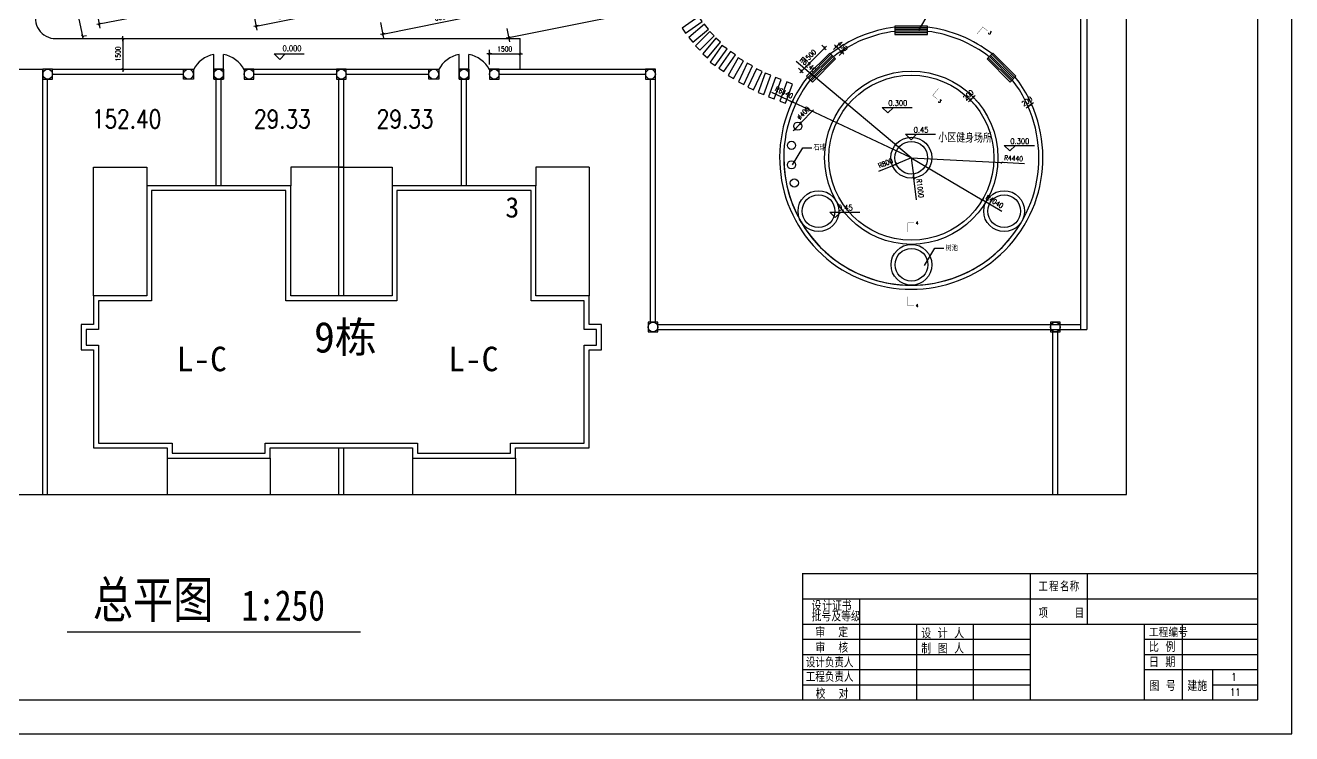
# Model space of a CAD drawing. Extents: x 1035948 to 1665131, y -158296 to 142149.
# Drawn here: x 1126237 to 1188181, y 7889 to 42569 of the extents above; entities that cross this region are included whole.
import ezdxf
from ezdxf.enums import TextEntityAlignment as Align

# ---------------------------------------------------------------- set-up
doc = ezdxf.new("R2010")
doc.units = 0
doc.header["$LTSCALE"] = 200
doc.header["$MEASUREMENT"] = 0
doc.layers.get('0').update_dxf_attribs({"linetype": 'CONTINUOUS'})
doc.layers.get('DEFPOINTS').update_dxf_attribs({"linetype": 'CONTINUOUS'})
for name, color, linetype in [('CH1', 7, 'CONTINUOUS'), ('DL', 21, 'CONTINUOUS'), ('ELEV', 7, 'CONTINUOUS'), ('LAYER1', 2, 'CONTINUOUS'), ('LAYER5', 5, 'CONTINUOUS'), ('LH', 62, 'CONTINUOUS'), ('LMLK', 123, 'CONTINUOUS'), ('PUB_DIM', 3, 'CONTINUOUS'), ('PUB_TEXT', 7, 'CONTINUOUS'), ('WINDOW', 2, 'CONTINUOUS'), ('WLL1', 7, 'CONTINUOUS'), ('院子', 140, 'CONTINUOUS')]:
    doc.layers.add(name, color=color, linetype=linetype)
doc.styles.add('_HZTXT', font='txt.shx', dxfattribs={"width": 0.8, "bigfont": 'hztxt.shx'})
doc.styles.add('COMP', font='complex', dxfattribs={"bigfont": 'hztxt'})
doc.styles.add('DIM_FONT', font='SIMPLEX.shx', dxfattribs={"width": 0.8})
doc.styles.add('H1', font='SimSun.ttf')
doc.styles.add('HZ', font='simplex.shx', dxfattribs={"bigfont": 'hztxt.shx'})
doc.styles.add('仿宋', font='simfang0.ttf')
doc.dimstyles.new('DIMN80', dxfattribs={"dimscale": 0.8, "dimtxt": 300, "dimasz": 1, "dimexe": 250, "dimexo": 300, "dimgap": 150, "dimtad": 1, "dimdec": 0, "dimzin": 0, "dimdsep": 46, "dimtxsty": 'DIM_FONT', "dimblk": '_DIMX', "dimcen": 0.09, "dimclrt": 7, "dimadec": 0, "dimazin": 0, "dimtfac": 1, "dimtdec": 0, "dimtix": 1, "dimtmove": 2, "dimatfit": 3, "dimldrblk": '_DIMX', "dimfxl": 0, "dimtolj": 1, "dimtzin": 0, "dimarcsym": 0})
doc.dimstyles.new('GJ30', dxfattribs={"dimscale": 30, "dimtxt": 3, "dimasz": 1, "dimexe": 2.5, "dimexo": 5, "dimgap": 1, "dimtad": 1, "dimdec": 0, "dimdsep": 46, "dimtxsty": 'DIM_FONT', "dimblk": '_DIMX', "dimblk1": 'ARCHTICK', "dimblk2": 'ARCHTICK', "dimsah": 1, "dimcen": 3, "dimdle": 2, "dimclrt": 7, "dimadec": 0, "dimazin": 0, "dimtfac": 1, "dimtdec": 0, "dimtix": 1, "dimtmove": 2, "dimatfit": 3, "dimldrblk": 'ARCHTICK', "dimfxl": 0, "dimtolj": 1, "dimtzin": 0, "dimarcsym": 0})

# ---------------------------------------------------------------- blocks, each defined once
blk = doc.blocks.new('_DIMX')
blk.add_line((-150, 0), (150, 0))
at = {"const_width": 50}
blk.add_lwpolyline([(-70, -70), (70, 70)], dxfattribs=at)
blk = doc.blocks.new('*D791')
at = {"layer": 'DEFPOINTS', "color": 0}
for p in [(1169575, 36086), (1174009, 35847)]:
    blk.add_point(p, dxfattribs=at)
at = {"layer": 'PUB_DIM', "color": 0, "lineweight": -2}
for p in [(1169575, 36086), (1175117, 35788)]:
    blk.add_line(p, (1174009, 35847), dxfattribs=at)
at = {"layer": 'PUB_DIM', "color": 0, "lineweight": -2, "xscale": 0.8, "yscale": 0.8, "zscale": 0.7999999999992724, "rotation": 176.9220766153459}
blk.add_blockref('_DIMX', (1174009, 35847), dxfattribs=at)
at = {"layer": 'PUB_DIM', "color": 7, "insert": (1174577, 36057), "char_height": 240, "attachment_point": 5, "rotation": 356.92208, "style": 'DIM_FONT'}
blk.add_mtext('\\A1;R4440', dxfattribs=at)
blk = doc.blocks.new('*D790')
at = {"layer": 'DEFPOINTS', "color": 0}
for p in [(1169575, 36086), (1173045, 34017)]:
    blk.add_point(p, dxfattribs=at)
at = {"layer": 'PUB_DIM', "color": 0, "lineweight": -2}
for p, q in [((1169575, 36086), (1173045, 34017)), ((1173999, 33449), (1173046, 34017))]:
    blk.add_line(p, q, dxfattribs=at)
at = {"layer": 'PUB_DIM', "color": 0, "lineweight": -2, "xscale": 0.8, "yscale": 0.8, "zscale": 0.7999999999992724, "rotation": 149.2015037635307}
blk.add_blockref('_DIMX', (1173045, 34017), dxfattribs=at)
at = {"layer": 'PUB_DIM', "color": 7, "insert": (1173646, 33939), "char_height": 240, "attachment_point": 5, "rotation": 329.2015, "style": 'DIM_FONT'}
blk.add_mtext('\\A1;R4040', dxfattribs=at)
blk = doc.blocks.new('*D797')
at = {"layer": 'DEFPOINTS', "color": 0}
for p in [(1165593, 41211), (1165876, 40928), (1166188, 41241)]:
    blk.add_point(p, dxfattribs=at)
at = {"layer": 'WLL1', "color": 0, "lineweight": -2}
for p, q in [((1165763, 41381), (1166047, 41665)), ((1165905, 41524), (1165904, 41525)), ((1165905, 41524), (1166188, 41241)), ((1166045, 41098), (1166330, 41382)), ((1166189, 41240), (1166189, 41240))]:
    blk.add_line(p, q, dxfattribs=at)
at = {"layer": 'WLL1', "color": 0, "lineweight": -2, "xscale": 0.8, "yscale": 0.8, "zscale": 0.7999999999992724}
for p, rotation in [((1165905, 41524), 314.9999999999882), ((1166188, 41241), 134.9999999999882)]:
    blk.add_blockref('_DIMX', p, dxfattribs=dict(at, rotation=rotation))
at = {"layer": 'WLL1', "color": 7, "insert": (1166217, 41552), "char_height": 240, "attachment_point": 5, "rotation": 315, "style": 'DIM_FONT'}
blk.add_mtext('\\A1;460', dxfattribs=at)
blk = doc.blocks.new('*D796')
at = {"layer": 'DEFPOINTS', "color": 0}
for p in [(1165334, 41458), (1165587, 41205), (1164456, 40074)]:
    blk.add_point(p, dxfattribs=at)
at = {"layer": 'WLL1', "color": 0, "lineweight": -2}
for p, q in [((1165417, 41375), (1165193, 41599)), ((1164204, 40327), (1165334, 41457)), ((1164286, 40243), (1164062, 40468))]:
    blk.add_line(p, q, dxfattribs=at)
at = {"layer": 'WLL1', "color": 0, "lineweight": -2, "xscale": 0.8, "yscale": 0.8, "zscale": 0.7999999999992724}
for p, rotation in [((1165334, 41458), 44.99999999998231), ((1164203, 40326), 224.9999999999824)]:
    blk.add_blockref('_DIMX', p, dxfattribs=dict(at, rotation=rotation))
at = {"layer": 'WLL1', "color": 7, "insert": (1164599, 41062), "char_height": 240, "attachment_point": 5, "rotation": 45, "style": 'DIM_FONT'}
blk.add_mtext('\\A1;1500', dxfattribs=at)
blk = doc.blocks.new('*D795')
at = {"layer": 'DEFPOINTS', "color": 0}
for p in [(1169575, 36086), (1168836, 35779)]:
    blk.add_point(p, dxfattribs=at)
at = {"layer": 'PUB_DIM', "color": 0, "lineweight": -2}
for p, q in [((1169575, 36086), (1168836, 35779)), ((1167979, 35424), (1168835, 35779))]:
    blk.add_line(p, q, dxfattribs=at)
at = {"layer": 'PUB_DIM', "color": 0, "lineweight": -2, "xscale": 0.8, "yscale": 0.8, "zscale": 0.7999999999992724, "rotation": 22.50887466714124}
blk.add_blockref('_DIMX', (1168836, 35779), dxfattribs=at)
at = {"layer": 'PUB_DIM', "color": 7, "insert": (1168315, 35823), "char_height": 240, "attachment_point": 5, "rotation": 22.50887, "style": 'DIM_FONT'}
blk.add_mtext('\\A1;R800', dxfattribs=at)
blk = doc.blocks.new('*D794')
at = {"layer": 'DEFPOINTS', "color": 0}
for p in [(1169575, 36086), (1169701, 35094)]:
    blk.add_point(p, dxfattribs=at)
at = {"layer": 'PUB_DIM', "color": 0, "lineweight": -2}
for p, q in [((1169575, 36086), (1169701, 35094)), ((1169837, 34029), (1169701, 35093))]:
    blk.add_line(p, q, dxfattribs=at)
at = {"layer": 'PUB_DIM', "color": 0, "lineweight": -2, "xscale": 0.8, "yscale": 0.8, "zscale": 0.7999999999992724, "rotation": 97.24549273528393}
blk.add_blockref('_DIMX', (1169701, 35094), dxfattribs=at)
at = {"layer": 'PUB_DIM', "color": 7, "insert": (1170007, 34591), "char_height": 240, "attachment_point": 5, "rotation": 277.24549, "style": 'DIM_FONT'}
blk.add_mtext('\\A1;R1000', dxfattribs=at)
blk = doc.blocks.new('*D789')
at = {"layer": 'DEFPOINTS', "color": 0}
for p in [(1164796, 40098), (1169575, 36086)]:
    blk.add_point(p, dxfattribs=at)
at = {"layer": 'PUB_DIM', "color": 0, "lineweight": -2}
for p, q in [((1163946, 40812), (1164796, 40099)), ((1169575, 36086), (1164796, 40098))]:
    blk.add_line(p, q, dxfattribs=at)
at = {"layer": 'PUB_DIM', "color": 0, "lineweight": -2, "xscale": 0.8, "yscale": 0.8, "zscale": 0.7999999999992724, "rotation": 319.9779968783347}
blk.add_blockref('_DIMX', (1164796, 40098), dxfattribs=at)
at = {"layer": 'PUB_DIM', "color": 7, "insert": (1164525, 40640), "char_height": 240, "attachment_point": 5, "rotation": 319.978, "style": 'DIM_FONT'}
blk.add_mtext('\\A1;R6240', dxfattribs=at)
blk = doc.blocks.new('*D793')
at = {"layer": 'DEFPOINTS', "color": 0}
for p in [(1163748, 38828), (1169575, 36086)]:
    blk.add_point(p, dxfattribs=at)
at = {"layer": 'PUB_DIM', "color": 0, "lineweight": -2}
for p, q in [((1162744, 39301), (1163748, 38829)), ((1169575, 36086), (1163748, 38828))]:
    blk.add_line(p, q, dxfattribs=at)
at = {"layer": 'PUB_DIM', "color": 0, "lineweight": -2, "xscale": 0.8, "yscale": 0.8, "zscale": 0.7999999999992724, "rotation": 334.7917810637786}
blk.add_blockref('_DIMX', (1163748, 38828), dxfattribs=at)
at = {"layer": 'PUB_DIM', "color": 7, "insert": (1163348, 39282), "char_height": 240, "attachment_point": 5, "rotation": 334.79178, "style": 'DIM_FONT'}
blk.add_mtext('\\A1;R6440', dxfattribs=at)
blk = doc.blocks.new('*D792')
at = {"layer": 'DEFPOINTS', "color": 0}
for p in [(1163886, 37484), (1164160, 37775)]:
    blk.add_point(p, dxfattribs=at)
at = {"layer": 'PUB_DIM', "color": 0, "lineweight": -2}
for p, q in [((1164783, 38437), (1164160, 37776)), ((1163885, 37483), (1163885, 37483)), ((1163886, 37484), (1164160, 37775))]:
    blk.add_line(p, q, dxfattribs=at)
at = {"layer": 'PUB_DIM', "color": 0, "lineweight": -2, "xscale": 0.8, "yscale": 0.8, "zscale": 0.7999999999992724}
for p, rotation in [((1164160, 37775), 226.7378647806771), ((1163886, 37484), 46.7378647806771)]:
    blk.add_blockref('_DIMX', p, dxfattribs=dict(at, rotation=rotation))
at = {"layer": 'PUB_DIM', "color": 7, "insert": (1164297, 38271), "char_height": 240, "attachment_point": 5, "rotation": 46.73786, "style": 'DIM_FONT'}
blk.add_mtext('\\A1;∅400', dxfattribs=at)
blk = doc.blocks.new('*D788')
at = {"layer": 'DEFPOINTS', "color": 0}
for p in [(1175291, 38596), (1175455, 38710), (1175455, 38710)]:
    blk.add_point(p, dxfattribs=at)
at = {"layer": 'PUB_DIM', "color": 0, "lineweight": -2}
for p, q in [((1175154, 38793), (1175177, 38761)), ((1175290, 38596), (1175290, 38595)), ((1175291, 38596), (1175455, 38710)), ((1175318, 38907), (1175341, 38875)), ((1175456, 38711), (1175457, 38711))]:
    blk.add_line(p, q, dxfattribs=at)
at = {"layer": 'PUB_DIM', "color": 0, "lineweight": -2, "xscale": 0.8, "yscale": 0.8, "zscale": 0.7999999999992724}
for p, rotation in [((1175291, 38596), 34.74347068436807), ((1175455, 38710), 214.7434706843681)]:
    blk.add_blockref('_DIMX', p, dxfattribs=dict(at, rotation=rotation))
at = {"layer": 'PUB_DIM', "color": 7, "insert": (1175236, 38850), "char_height": 240, "attachment_point": 5, "rotation": 34.74347, "style": 'DIM_FONT'}
blk.add_mtext('\\A1;200', dxfattribs=at)
blk = doc.blocks.new('*D787')
at = {"layer": 'DEFPOINTS', "color": 0}
for p in [(1172605, 39051), (1172605, 39051), (1172463, 38911)]:
    blk.add_point(p, dxfattribs=at)
at = {"layer": 'PUB_DIM', "color": 0, "lineweight": -2}
for p, q in [((1172463, 38911), (1172605, 39051)), ((1172606, 39052), (1172607, 39052)), ((1172462, 38911), (1172461, 38910)), ((1172630, 38740), (1172602, 38768)), ((1172773, 38880), (1172745, 38908))]:
    blk.add_line(p, q, dxfattribs=at)
at = {"layer": 'PUB_DIM', "color": 0, "lineweight": -2, "xscale": 0.8, "yscale": 0.8, "zscale": 0.7999999999992724}
for p, rotation in [((1172463, 38911), 44.37815206013369), ((1172605, 39051), 224.3781520601337)]:
    blk.add_blockref('_DIMX', p, dxfattribs=dict(at, rotation=rotation))
at = {"layer": 'PUB_DIM', "color": 7, "insert": (1172366, 39153), "char_height": 240, "attachment_point": 5, "rotation": 44.37815, "style": 'DIM_FONT'}
blk.add_mtext('\\A1;200', dxfattribs=at)
blk = doc.blocks.new('*D824')
at = {"layer": 'DEFPOINTS', "color": 0}
for p in [(1134156, 44067), (1129736, 43221), (1129848, 42633)]:
    blk.add_point(p, dxfattribs=at)
at = {"layer": 'WLL1', "color": 0, "lineweight": -2}
for p, q in [((1134267, 43479), (1129849, 42633)), ((1134201, 43831), (1134306, 43282)), ((1129781, 42985), (1129886, 42437))]:
    blk.add_line(p, q, dxfattribs=at)
at = {"layer": 'WLL1', "color": 0, "lineweight": -2, "xscale": 0.8, "yscale": 0.8, "zscale": 0.8}
for p, rotation in [((1134268, 43479), 10.83439855792482), ((1129848, 42633), 190.8343985579248)]:
    blk.add_blockref('_DIMX', p, dxfattribs=dict(at, rotation=rotation))
at = {"layer": 'WLL1', "color": 7, "insert": (1132013, 43292), "char_height": 240, "attachment_point": 5, "rotation": 10.8344, "style": 'DIM_FONT'}
blk.add_mtext('\\A1;4500', dxfattribs=at)
blk = doc.blocks.new('*D823')
at = {"layer": 'DEFPOINTS', "color": 0}
for p in [(1128258, 44454), (1128781, 41980), (1129029, 42033)]:
    blk.add_point(p, dxfattribs=at)
at = {"layer": 'WLL1', "color": 0, "lineweight": -2}
for p, q in [((1128493, 44503), (1128701, 44547)), ((1128506, 44505), (1129028, 42034)), ((1129016, 42030), (1129224, 42074))]:
    blk.add_line(p, q, dxfattribs=at)
at = {"layer": 'WLL1', "color": 0, "lineweight": -2, "xscale": 0.8, "yscale": 0.8, "zscale": 0.8}
for p, rotation in [((1128506, 44506), 101.9370797374022), ((1129029, 42033), 281.9370797374023)]:
    blk.add_blockref('_DIMX', p, dxfattribs=dict(at, rotation=rotation))
at = {"layer": 'WLL1', "color": 7, "insert": (1129002, 43319), "char_height": 240, "attachment_point": 5, "rotation": 281.93708, "style": 'DIM_FONT'}
blk.add_mtext('\\A1;2530', dxfattribs=at)
blk = doc.blocks.new('*D822')
at = {"layer": 'DEFPOINTS', "color": 0}
for p in [(1130913, 41917), (1130913, 40417), (1131012, 40417)]:
    blk.add_point(p, dxfattribs=at)
at = {"layer": 'WLL1', "color": 0, "lineweight": -2}
for p, q in [((1131012, 41917), (1131012, 40418)), ((1131153, 41917), (1131212, 41917)), ((1131153, 40417), (1131212, 40417))]:
    blk.add_line(p, q, dxfattribs=at)
at = {"layer": 'WLL1', "color": 0, "lineweight": -2, "xscale": 0.8, "yscale": 0.8, "zscale": 0.8}
for p, rotation in [((1131012, 41917), 90), ((1131012, 40417), 270)]:
    blk.add_blockref('_DIMX', p, dxfattribs=dict(at, rotation=rotation))
at = {"layer": 'WLL1', "color": 7, "insert": (1130772, 41167), "char_height": 240, "attachment_point": 5, "rotation": 90, "style": 'DIM_FONT'}
blk.add_mtext('\\A1;1500', dxfattribs=at)
blk = doc.blocks.new('*D826')
at = {"layer": 'DEFPOINTS', "color": 0}
for p in [(1149444, 44127), (1143562, 42943), (1149606, 43325)]:
    blk.add_point(p, dxfattribs=at)
at = {"layer": 'WLL1', "color": 0, "lineweight": -2}
for p, q in [((1149492, 43891), (1149645, 43129)), ((1143724, 42142), (1149605, 43325)), ((1143610, 42708), (1143763, 41946))]:
    blk.add_line(p, q, dxfattribs=at)
at = {"layer": 'WLL1', "color": 0, "lineweight": -2, "xscale": 0.8, "yscale": 0.8, "zscale": 0.8}
for p, rotation in [((1149606, 43325), 11.37783623031672), ((1143723, 42142), 191.3778362303167)]:
    blk.add_blockref('_DIMX', p, dxfattribs=dict(at, rotation=rotation))
at = {"layer": 'WLL1', "color": 7, "insert": (1146617, 42969), "char_height": 240, "attachment_point": 5, "rotation": 11.37784, "style": 'DIM_FONT'}
blk.add_mtext('\\A1;6000', dxfattribs=at)
blk = doc.blocks.new('*D802')
at = {"layer": 'DEFPOINTS', "color": 0}
for p in [(1158563, 44432), (1158702, 43740), (1149740, 42656)]:
    blk.add_point(p, dxfattribs=at)
at = {"layer": 'WLL1', "color": 0, "lineweight": -2}
for p, q in [((1158611, 44196), (1158742, 43544)), ((1149880, 41965), (1158702, 43740)), ((1149788, 42421), (1149919, 41768))]:
    blk.add_line(p, q, dxfattribs=at)
at = {"layer": 'WLL1', "color": 0, "lineweight": -2, "xscale": 0.8, "yscale": 0.8, "zscale": 0.8}
for p, rotation in [((1158702, 43740), 11.37783623031469), ((1149879, 41965), 191.3778362303147)]:
    blk.add_blockref('_DIMX', p, dxfattribs=dict(at, rotation=rotation))
at = {"layer": 'WLL1', "color": 7, "insert": (1154244, 43088), "char_height": 240, "attachment_point": 5, "rotation": 11.37784, "style": 'DIM_FONT'}
blk.add_mtext('\\A1;9000', dxfattribs=at)
blk = doc.blocks.new('*D821')
at = {"layer": 'DEFPOINTS', "color": 0}
for p in [(1140325, 43822), (1137384, 43230), (1140466, 43121)]:
    blk.add_point(p, dxfattribs=at)
at = {"layer": 'WLL1', "color": 0, "lineweight": -2}
for p, q in [((1140373, 43586), (1140506, 42925)), ((1137432, 42995), (1137565, 42334)), ((1137526, 42530), (1140465, 43121))]:
    blk.add_line(p, q, dxfattribs=at)
at = {"layer": 'WLL1', "color": 0, "lineweight": -2, "xscale": 0.8, "yscale": 0.8, "zscale": 0.8}
for p, rotation in [((1140466, 43121), 11.37783623031434), ((1137525, 42530), 191.3778362303143)]:
    blk.add_blockref('_DIMX', p, dxfattribs=dict(at, rotation=rotation))
at = {"layer": 'WLL1', "color": 7, "insert": (1138948, 43061), "char_height": 240, "attachment_point": 5, "rotation": 11.37784, "style": 'DIM_FONT'}
blk.add_mtext('\\A1;3000', dxfattribs=at)
blk = doc.blocks.new('*D825')
at = {"layer": 'DEFPOINTS', "color": 0}
for p in [(1150436, 41168), (1148936, 40417), (1150436, 40418)]:
    blk.add_point(p, dxfattribs=at)
at = {"layer": 'WLL1', "color": 0, "lineweight": -2}
for p, q in [((1148936, 40657), (1148936, 41368)), ((1148937, 41168), (1150435, 41168)), ((1150436, 40658), (1150436, 41368))]:
    blk.add_line(p, q, dxfattribs=at)
at = {"layer": 'WLL1', "color": 0, "lineweight": -2, "xscale": 0.8, "yscale": 0.8, "zscale": 0.8, "rotation": 180}
blk.add_blockref('_DIMX', (1148936, 41168), dxfattribs=at)
at = {"layer": 'WLL1', "color": 0, "lineweight": -2, "xscale": 0.8, "yscale": 0.8, "zscale": 0.8}
blk.add_blockref('_DIMX', (1150436, 41168), dxfattribs=at)
at = {"layer": 'WLL1', "color": 7, "insert": (1149686, 41408), "char_height": 240, "attachment_point": 5, "style": 'DIM_FONT'}
blk.add_mtext('\\A1;1500', dxfattribs=at)

msp = doc.modelspace()

# ---------------------------------------------------------------- linework, layer by layer
for p, q in [((1175393.27348, 15726.51263), (1175393.27348, 9539.01263)), ((1178177.64848, 15726.51263), (1178177.64848, 13251.51263)), ((1164255.77348, 14489.01263), (1186530.77348, 14489.01263)), ((1167040.14848, 14489.01263), (1167040.14848, 9539.01263)), ((1164255.77348, 13251.51263), (1186530.77348, 13251.51263)), ((1169824.52348, 13251.51263), (1169824.52348, 9539.01263)), ((1172608.89848, 13251.51263), (1172608.89848, 9539.01263)), ((1180962.02348, 13251.51263), (1180962.02348, 9539.01263)), ((1182818.27348, 13251.51263), (1182818.27348, 9539.01263)), ((1164255.77348, 12509.01263), (1175393.27348, 12509.01263)), ((1180962.02348, 12509.01263), (1186530.77348, 12509.01263)), ((1164255.77348, 11766.51263), (1175393.27348, 11766.51263)), ((1180962.02348, 11766.51263), (1186530.77348, 11766.51263)), ((1164255.77348, 11024.01263), (1175393.27348, 11024.01263)), ((1180962.02348, 11024.01263), (1186530.77348, 11024.01263)), ((1184303.27348, 11024.01263), (1184303.27348, 9539.01263)), ((1164255.77348, 10281.51263), (1175393.27348, 10281.51263)), ((1184303.27348, 10281.51263), (1186530.77348, 10281.51263))]:
    msp.add_line(p, q)
at = {"color": 151}
msp.add_lwpolyline([(1188180.77348, 7889.01263), (1188180.77348, 77189.01263), (1090170.77348, 77189.01263), (1090170.77348, 7889.01263)], close=True, dxfattribs=at)
at = {"color": 5}
msp.add_lwpolyline([(1186530.77348, 9539.01263), (1186530.77348, 75539.01263), (1093470.77348, 75539.01263), (1093470.77348, 9539.01263)], close=True, dxfattribs=at)
at = {"const_width": 61.875}
msp.add_lwpolyline([(1164255.77348, 9539.01263), (1164255.77348, 15726.51263), (1186530.77348, 15726.51263)], dxfattribs=at)
at = {"layer": 'CH1'}
for p, q in [((1129576.1639, 29317.36037, -22546.75648), (1129576.1639, 35617.36037, -22546.75648)), ((1129576.1639, 35617.36037, -22546.75648), (1132176.1639, 35617.36037, -22546.75648)), ((1132176.1639, 35617.36037, -22546.75648), (1132176.1639, 34717.36037, -22546.75648)), ((1139216.1639, 35617.36037, -22546.75648), (1139216.1639, 34717.36037, -22546.75648)), ((1141816.1639, 35617.36037, -22546.75648), (1139216.1639, 35617.36037, -22546.75648)), ((1141576.1639, 35617.36037, -22546.75648), (1144176.1639, 35617.36037, -22546.75648)), ((1144176.1639, 35617.36037, -22546.75648), (1144176.1639, 34717.36037, -22546.75648)), ((1153816.1639, 35617.36037, -22546.75648), (1151216.1639, 35617.36037, -22546.75648)), ((1151216.1639, 35617.36037, -22546.75648), (1151216.1639, 34717.36037, -22546.75648)), ((1153816.1639, 35617.36037, -22546.75648), (1153816.1639, 29317.36037, -22546.75648)), ((1133176.1639, 21377.36037, -22546.75648), (1133176.1639, 19593.70102, -22546.75648)), ((1138216.1639, 21377.36037, -22546.75648), (1138216.1639, 19593.70102, -22546.75648)), ((1145176.1639, 21377.36037, -22546.75648), (1145176.1639, 19593.70102, -22546.75648)), ((1150216.1639, 21377.36037, -22546.75648), (1150216.1639, 19593.70102, -22546.75648))]:
    msp.add_line(p, q, dxfattribs=at)
at = {"layer": 'DEFPOINTS', "color": 0, "linetype": 'ByBlock'}
for p in [(1169574.98529, 36085.64399, -45093.51296), (1169574.98529, 36085.64399, -22546.75648)]:
    msp.add_point(p, dxfattribs=at)
at = {"layer": 'DL'}
for p, q in [((1127723.25882, 41917.36037), (1150436.22031, 41917.94752)), ((1127723.25882, 41917.36037), (1150436.22031, 41917.94752)), ((1150436.22031, 40417.94752), (1150436.22031, 41917.94752)), ((1150436.22031, 40417.94752), (1150436.22031, 41917.94752)), ((1125680.46829, 40417.36037), (1127087.39584, 40417.36037)), ((1125680.46829, 40417.36037), (1127087.39584, 40417.36037))]:
    msp.add_line(p, q, dxfattribs=at)
msp.add_arc((1127723.25882, 42917.36037), 1000, 157.7323822731, 270.0000000017, dxfattribs=at)
at = {"layer": 'LAYER1'}
for p, q in [((1177856.1639, 45065.47761, -22546.75648), (1177856.1639, 27677.36037, -22546.75648)), ((1178156.1639, 45065.47761, -22546.75648), (1178156.1639, 27677.36037, -22546.75648))]:
    msp.add_line(p, q, dxfattribs=at)
at = {"layer": 'LAYER5', "linetype": 'Continuous'}
msp.add_line((1128278.07965, 12871.17355), (1142625.06172, 12871.17355), dxfattribs=at)
at = {"layer": 'LH'}
for points in [[(1127087.39584, 39937.36037), (1127567.39584, 39937.36037), (1127567.39584, 40417.36037), (1127087.39584, 40417.36037)], [(1127087.39584, 39937.36037), (1127567.39584, 39937.36037), (1127567.39584, 40417.36037), (1127087.39584, 40417.36037)], [(1133976.09886, 40417.36037), (1134456.09886, 40417.36037), (1134456.09886, 39937.36037), (1133976.09886, 39937.36037)], [(1133976.09886, 40417.36037), (1134456.09886, 40417.36037), (1134456.09886, 39937.36037), (1133976.09886, 39937.36037)], [(1135456.1639, 39937.36037), (1135936.1639, 39937.36037), (1135936.1639, 40417.36037), (1135456.1639, 40417.36037)], [(1135456.1639, 40417.36037), (1135936.1639, 40417.36037), (1135936.1639, 39937.36037), (1135456.1639, 39937.36037)], [(1135456.1639, 39937.36037), (1135936.1639, 39937.36037), (1135936.1639, 40417.36037), (1135456.1639, 40417.36037)], [(1135456.1639, 40417.36037), (1135936.1639, 40417.36037), (1135936.1639, 39937.36037), (1135456.1639, 39937.36037)], [(1137416.22893, 40417.36037), (1136936.22893, 40417.36037), (1136936.22893, 39937.36037), (1137416.22893, 39937.36037)], [(1137416.22893, 40417.36037), (1136936.22893, 40417.36037), (1136936.22893, 39937.36037), (1137416.22893, 39937.36037)], [(1141456.1639, 39937.36037), (1141936.1639, 39937.36037), (1141936.1639, 40417.36037), (1141456.1639, 40417.36037)], [(1141456.1639, 39937.36037), (1141936.1639, 39937.36037), (1141936.1639, 40417.36037), (1141456.1639, 40417.36037)], [(1145976.09886, 40417.36037), (1146456.09886, 40417.36037), (1146456.09886, 39937.36037), (1145976.09886, 39937.36037)], [(1145976.09886, 40417.36037), (1146456.09886, 40417.36037), (1146456.09886, 39937.36037), (1145976.09886, 39937.36037)], [(1147456.1639, 39937.36037), (1147936.1639, 39937.36037), (1147936.1639, 40417.36037), (1147456.1639, 40417.36037)], [(1147456.1639, 39937.36037), (1147936.16389, 39937.36037), (1147936.16389, 40417.36037), (1147456.1639, 40417.36037)], [(1147456.1639, 40417.36037), (1147936.1639, 40417.36037), (1147936.1639, 39937.36037), (1147456.1639, 39937.36037)], [(1147456.1639, 39937.36037), (1147936.1639, 39937.36037), (1147936.1639, 40417.36037), (1147456.1639, 40417.36037)], [(1147456.1639, 39937.36037), (1147936.16389, 39937.36037), (1147936.16389, 40417.36037), (1147456.1639, 40417.36037)], [(1147456.1639, 40417.36037), (1147936.1639, 40417.36037), (1147936.1639, 39937.36037), (1147456.1639, 39937.36037)], [(1149416.22893, 40417.36037), (1148936.22893, 40417.36037), (1148936.22893, 39937.36037), (1149416.22893, 39937.36037)], [(1149416.22893, 40417.36037), (1148936.22893, 40417.36037), (1148936.22893, 39937.36037), (1149416.22893, 39937.36037)]]:
    msp.add_lwpolyline(points, close=True, dxfattribs=at)
at = {"layer": 'LH', "elevation": -22546.75648}
for points in [[(1156576.1639, 39937.36037), (1157056.1639, 39937.36037), (1157056.1639, 40417.36037), (1156576.1639, 40417.36037)], [(1156576.1639, 39937.36037), (1157056.1639, 39937.36037), (1157056.1639, 40417.36037), (1156576.1639, 40417.36037)], [(1156696.1639, 28037.36037), (1156696.1639, 27557.36037), (1157176.1639, 27557.36037), (1157176.1639, 28037.36037)], [(1156696.1639, 28037.36037), (1156696.1639, 27557.36037), (1157176.1639, 27557.36037), (1157176.1639, 28037.36037)], [(1176376.1639, 28037.36037), (1176376.1639, 27557.36037), (1176856.1639, 27557.36037), (1176856.1639, 28037.36037)]]:
    msp.add_lwpolyline(points, close=True, dxfattribs=at)
at = {"layer": 'LH'}
for centre in [(1127327.39584, 40177.36037), (1127327.39584, 40177.36037), (1134216.09886, 40177.36037), (1134216.09886, 40177.36037), (1135696.1639, 40177.36037), (1135696.1639, 40177.36037), (1135696.1639, 40177.36037), (1135696.1639, 40177.36037), (1137176.22893, 40177.36037), (1137176.22893, 40177.36037), (1141696.1639, 40177.36037), (1141696.1639, 40177.36037), (1146216.09886, 40177.36037), (1146216.09886, 40177.36037), (1147696.1639, 40177.36037), (1147696.1639, 40177.36037), (1147696.1639, 40177.36037), (1147696.1639, 40177.36037), (1147696.1639, 40177.36037), (1147696.1639, 40177.36037), (1149176.22893, 40177.36037), (1149176.22893, 40177.36037), (1156816.1639, 40177.36037, -22546.75648), (1156816.1639, 40177.36037, -22546.75648), (1156936.1639, 27797.36037, -22546.75648), (1156936.1639, 27797.36037, -22546.75648), (1176616.1639, 27797.36037, -22546.75648)]:
    msp.add_circle(centre, 240, dxfattribs=at)
at = {"layer": 'LMLK', "elevation": -22546.75648}
for points in [[(1129576.1639, 21877.36037), (1133176.1639, 21877.36037), (1133176.1639, 21377.36037), (1138216.1639, 21377.36037), (1138216.1639, 21877.36037), (1145176.1639, 21877.36037), (1145176.1639, 21377.36037), (1150216.1639, 21377.36037), (1150216.1639, 21877.36037), (1153816.1639, 21877.36037), (1153816.1639, 26677.36037), (1154416.1639, 26677.36037), (1154416.1639, 27917.36037), (1153816.1639, 27917.36037), (1153816.1639, 29317.36037), (1151216.1639, 29317.36037), (1151216.1639, 34717.36037), (1144176.1639, 34717.36037), (1144176.1639, 29317.36037), (1139216.1639, 29317.36037), (1139216.1639, 34717.36037), (1132176.1639, 34717.36037), (1132176.1639, 29317.36037), (1129576.1639, 29317.36037), (1129576.1639, 27917.36037), (1128976.1639, 27917.36037), (1128976.1639, 26677.36037), (1129576.1639, 26677.36037)], [(1129816.1639, 22117.36037), (1133416.1639, 22117.36037), (1133416.1639, 21617.36037), (1137976.1639, 21617.36037), (1137976.1639, 22117.36037), (1145416.1639, 22117.36037), (1145416.1639, 21617.36037), (1149976.1639, 21617.36037), (1149976.1639, 22117.36037), (1153576.1639, 22117.36037), (1153576.1639, 26917.36037), (1154176.1639, 26917.36037), (1154176.1639, 27677.36037), (1153576.1639, 27677.36037), (1153576.1639, 29077.36037), (1150976.1639, 29077.36037), (1150976.1639, 34477.36037), (1144416.1639, 34477.36037), (1144416.1639, 29077.36037), (1138976.1639, 29077.36037), (1138976.1639, 34477.36037), (1132416.1639, 34477.36037), (1132416.1639, 29077.36037), (1129816.1639, 29077.36037), (1129816.1639, 27677.36037), (1129216.1639, 27677.36037), (1129216.1639, 26917.36037), (1129816.1639, 26917.36037)]]:
    msp.add_lwpolyline(points, close=True, dxfattribs=at)
at = {"layer": 'PUB_DIM'}
for p, q in [((1138682.9546, 40902.40678, 22546.75648), (1138412.9546, 41172.40678, 22546.75648)), ((1138412.9546, 41172.40678, 22546.75648), (1138952.9546, 41172.40678, 22546.75648)), ((1138952.9546, 41172.40678, 22546.75648), (1138682.9546, 40902.40678, 22546.75648)), ((1138682.9546, 41172.40678, 22546.75648), (1139881.24031, 41172.40678, 22546.75648)), ((1168426.46444, 38278.77404, -22546.75648), (1168156.46444, 38548.77404, -22546.75648)), ((1168156.46444, 38548.77404, -22546.75648), (1168696.46444, 38548.77404, -22546.75648)), ((1168426.46444, 38548.77404, -22546.75648), (1169624.75015, 38548.77404, -22546.75648)), ((1168696.46444, 38548.77404, -22546.75648), (1168426.46444, 38278.77404, -22546.75648)), ((1169293.71007, 37238.42683, -22546.75648), (1169833.71007, 37238.42683, -22546.75648)), ((1169563.71007, 36968.42683, -22546.75648), (1169293.71007, 37238.42683, -22546.75648)), ((1169833.71007, 37238.42683, -22546.75648), (1169563.71007, 36968.42683, -22546.75648)), ((1169563.71007, 37238.42683, -22546.75648), (1170761.99579, 37238.42683, -22546.75648)), ((1174125.26085, 36686.17143, -22546.75648), (1174665.26085, 36686.17143, -22546.75648)), ((1174395.26085, 36416.17143, -22546.75648), (1174125.26085, 36686.17143, -22546.75648)), ((1174665.26085, 36686.17143, -22546.75648), (1174395.26085, 36416.17143, -22546.75648)), ((1174395.26085, 36686.17143, -22546.75648), (1175593.54656, 36686.17143, -22546.75648)), ((1165857.58649, 33158.70926, -22546.75648), (1165587.58649, 33428.70926, -22546.75648)), ((1165587.58649, 33428.70926, -22546.75648), (1166127.58649, 33428.70926, -22546.75648)), ((1165857.58649, 33428.70926, -22546.75648), (1167055.87221, 33428.70926, -22546.75648)), ((1166127.58649, 33428.70926, -22546.75648), (1165857.58649, 33158.70926, -22546.75648))]:
    msp.add_line(p, q, dxfattribs=at)
at = {"layer": 'PUB_DIM', "const_width": 15, "elevation": -22546.75648}
for points in [[(1173304.18462, 42295.84096), (1173074.37129, 42488.67724), (1172785.11687, 42143.95724)], [(1170851.57975, 38948.10571), (1170621.76642, 39140.94199), (1170911.02084, 39485.66199)], [(1169708.91538, 32893.29952), (1169408.91538, 32893.29952), (1169408.91538, 32443.29952)], [(1169708.91538, 28838.28661), (1169408.91538, 28838.28661), (1169408.91538, 29288.28661)]]:
    msp.add_lwpolyline(points, dxfattribs=at)
at = {"layer": 'WINDOW'}
for p, q in [((1135455.15172, 40394.91135, -0.04706), (1135452.93868, 41142.19404, -0.04706)), ((1135455.15172, 40394.91135, -0.04706), (1135452.93868, 41142.19404, -0.04706)), ((1135935.07133, 40394.91135, -0.04706), (1135937.28437, 41142.19404, -0.04706)), ((1135935.07133, 40394.91135, -0.04706), (1135937.28437, 41142.19404, -0.04706)), ((1147455.15172, 40394.91135, -0.04706), (1147452.93868, 41142.19404, -0.04706)), ((1147455.15172, 40394.91135, -0.04706), (1147452.93868, 41142.19404, -0.04706)), ((1147935.07133, 40394.91135, -0.04706), (1147937.28437, 41142.19404, -0.04706)), ((1147935.07133, 40394.91135, -0.04706), (1147937.28437, 41142.19404, -0.04706))]:
    msp.add_line(p, q, dxfattribs=at)
for centre, start, end in [((1135719.75618, 39745.98181, -0.04706), 100.8188373966, 152.8373899703), ((1135719.75618, 39745.98181, -0.04706), 100.8188373966, 152.8373899703), ((1135670.46687, 39745.98181, -0.04706), 27.1626100297, 79.1811626034), ((1135670.46687, 39745.98181, -0.04706), 27.1626100297, 79.1811626034), ((1147719.75618, 39745.98181, -0.04706), 100.8188373966, 152.8373899703), ((1147719.75618, 39745.98181, -0.04706), 100.8188373966, 152.8373899703), ((1147670.46687, 39745.98181, -0.04706), 27.1626100297, 79.1811626034), ((1147670.46687, 39745.98181, -0.04706), 27.1626100297, 79.1811626034)]:
    msp.add_arc(centre, 1421.47816, start, end, dxfattribs=at)
at = {"layer": 'WLL1'}
for p, q in [((1170374.98529, 42445.64399, -22546.75648), (1168774.98529, 42445.64399, -22546.75648)), ((1170374.98529, 42365.64399, -22546.75648), (1168774.98529, 42365.64399, -22546.75648)), ((1170374.98529, 42285.64399, -22546.75648), (1168774.98529, 42285.64399, -22546.75648)), ((1170374.98529, 42205.64399, -22546.75648), (1168774.98529, 42205.64399, -22546.75648)), ((1165643.47159, 41148.52854, -22546.75648), (1164512.10074, 40017.15769, -22546.75648)), ((1165700.04013, 41091.96, -22546.75648), (1164568.66928, 39960.58915, -22546.75648)), ((1165756.60867, 41035.39146, -22546.75648), (1164625.23782, 39904.02061, -22546.75648)), ((1165813.17721, 40978.82292, -22546.75648), (1164681.80636, 39847.45207, -22546.75648)), ((1173336.79337, 40978.82292, -22546.75648), (1174468.16422, 39847.45207, -22546.75648)), ((1173393.36191, 41035.39146, -22546.75648), (1174524.73276, 39904.02061, -22546.75648)), ((1173449.93045, 41091.96, -22546.75648), (1174581.3013, 39960.58915, -22546.75648)), ((1173506.49899, 41148.52854, -22546.75648), (1174637.86984, 40017.15769, -22546.75648)), ((1169572.85268, 36085.12717, -22546.75648), (1169573.3025, 36082.58095, -22546.75648)), ((1169574.91329, 36085.64476, -22546.75648), (1169575.05729, 36085.64322, -22546.75648)), ((1169574.91329, 36085.64476, -22546.75648), (1169575.05729, 36085.64322, -22546.75648)), ((1169574.98452, 36085.572, -22546.75648), (1169574.98606, 36085.71599, -22546.75648)), ((1169574.98452, 36085.572, -22546.75648), (1169574.98606, 36085.71599, -22546.75648))]:
    msp.add_line(p, q, dxfattribs=at)
for points in [[(1100620.67913, 19593.70102), (1180097.18164, 19593.70102), (1180097.18164, 72873.86424), (1100620.67913, 72873.86424)], [(1159652.03871, 42387.67785), (1159459.20242, 42617.49119), (1158693.15798, 41974.70358), (1158885.99426, 41744.89024)], [(1159937.03975, 42051.79543), (1159724.90772, 42263.92747), (1159017.80094, 41556.82068), (1159229.93297, 41344.68865)], [(1160247.94374, 41741.28984), (1160018.1304, 41934.12613), (1159375.34279, 41168.08168), (1159605.15613, 40975.2454)], [(1160560.48729, 41413.85024), (1160314.74168, 41585.92317), (1159741.16524, 40766.77112), (1159986.91086, 40594.69819)], [(1160982.24543, 41119.84961), (1160736.49982, 41291.92255), (1160162.92338, 40472.7705), (1160408.669, 40300.69757)], [(1161372.56939, 40832.57851), (1161112.76177, 40982.57851), (1160612.76177, 40116.5531), (1160872.56939, 39966.5531)], [(1161810.67937, 40585.91525), (1161538.78703, 40712.70072), (1161116.16877, 39806.39294), (1161388.0611, 39679.60746)], [(1162275.3955, 40315.23094), (1162003.50316, 40442.01641), (1161580.8849, 39535.70863), (1161852.77724, 39408.92315)], [(1162709.82802, 40124.08781), (1162427.92024, 40226.69385), (1162085.90009, 39287.00123), (1162367.80788, 39184.39519)], [(1163211.65853, 39912.07554), (1162929.75075, 40014.68158), (1162587.73061, 39074.98896), (1162869.63839, 38972.38292)], [(1163763.50831, 39691.66056), (1163481.60052, 39794.2666), (1163139.58038, 38854.57398), (1163421.48817, 38751.96794)]]:
    msp.add_lwpolyline(points, close=True, dxfattribs=at)
at = {"layer": 'WLL1', "elevation": -22546.75648}
for points in [[(1159351.95632, 42756.70284), (1159179.88339, 43002.44845), (1158360.73134, 42428.87202), (1158532.80427, 42183.1264)], [(1170374.98529, 42525.64399), (1168774.98529, 42525.64399), (1168774.98529, 42125.64399), (1170374.98529, 42125.64399)], [(1165586.90304, 41205.09709), (1164455.53219, 40073.72624), (1164738.37491, 39790.88352), (1165869.74576, 40922.25437)], [(1173563.06754, 41205.09709), (1174694.43839, 40073.72624), (1174411.59567, 39790.88352), (1173280.22482, 40922.25437)]]:
    msp.add_lwpolyline(points, close=True, dxfattribs=at)
at = {"layer": 'WLL1'}
for centre, radius in [((1169574.98529, 36085.64399, -22546.75648), 4240), ((1169574.98529, 36085.64399, -22546.75648), 4040), ((1164022.76368, 37629.62847, -22546.75648), 200), ((1163715.44085, 36691.09908, -22546.75648), 200), ((1169574.98529, 36085.64399, -22546.75648), 1000), ((1169574.98529, 36085.64399, -22546.75648), 800), ((1163713.52897, 35740.28759, -22546.75648), 200), ((1163855.35028, 34851.89323, -22546.75648), 200), ((1165033.26627, 33472.18896, -22546.75648), 1000), ((1165033.26627, 33472.18896, -22546.75648), 800), ((1174116.70431, 33472.18896, -22546.75648), 1000), ((1174116.70431, 33472.18896, -22546.75648), 800), ((1169582.52635, 30845.67243, -22546.75648), 1000), ((1169582.52635, 30845.67243, -22546.75648), 800)]:
    msp.add_circle(centre, radius, dxfattribs=at)
for centre, radius, start, end in [((1169574.98529, 36085.64399, -22546.75648), 6440, 97.135922026, 127.864077974), ((1169574.98529, 36085.64399, -22546.75648), 6240, 97.365885829, 127.634114171), ((1169574.98529, 36085.64399, -22546.75648), 6440, 52.135922026, 82.864077974), ((1169574.98529, 36085.64399, -22546.75648), 6240, 52.365885829, 82.634114171), ((1169574.98529, 36085.64399, -22546.75648), 6440, 142.135922026, 37.864077974), ((1169574.98529, 36085.64399, -22546.75648), 6240, 142.365885829, 37.634114171), ((1169574.98529, 36085.64399, -45093.51296), 6240, 179.3883509, 320.0013268756)]:
    msp.add_arc(centre, radius, start, end, dxfattribs=at)
at = {"layer": '院子'}
for p, q in [((1127087.39584, 19593.70102), (1127087.39584, 40417.36037)), ((1127087.39584, 19593.70102), (1127087.39584, 40417.36037)), ((1127567.39584, 40417.36037), (1134456.09886, 40417.36037)), ((1127567.39584, 40417.36037), (1134456.09886, 40417.36037)), ((1135456.1639, 40417.36037), (1135936.1639, 40417.36037)), ((1135456.1639, 40417.36037), (1135936.1639, 40417.36037)), ((1136936.22893, 40417.36037), (1146456.09886, 40417.36037)), ((1136936.22893, 40417.36037), (1146456.09886, 40417.36037)), ((1147456.1639, 40417.36037), (1147936.16389, 40417.36037)), ((1147456.1639, 40417.36037), (1147936.1639, 40417.36037)), ((1147456.1639, 40417.36037), (1147936.16389, 40417.36037)), ((1147456.1639, 40417.36037), (1147936.1639, 40417.36037)), ((1148936.22893, 40417.36037), (1157056.1639, 40417.36037, -22546.75648)), ((1148936.22893, 40417.36037), (1157056.1639, 40417.36037, -22546.75648)), ((1127327.39321, 19593.70102), (1127327.39584, 39937.36037)), ((1127327.39321, 19593.70102), (1127327.39584, 39937.36037)), ((1127567.39584, 40177.36037), (1133028.22087, 40177.36037)), ((1127567.39584, 40177.36037), (1133028.22087, 40177.36037)), ((1133028.22087, 40177.36037), (1133976.09886, 40177.36037)), ((1133028.22087, 40177.36037), (1133976.09886, 40177.36037)), ((1135456.1639, 39937.36037), (1135936.1639, 39937.36037)), ((1135456.1639, 39937.36037), (1135936.1639, 39937.36037)), ((1135576.1639, 34717.36037), (1135576.1639, 39937.36037)), ((1135816.1639, 34717.36037), (1135816.1639, 39937.36037)), ((1137416.22893, 40177.36037), (1137884.10692, 40177.36037)), ((1137416.22893, 40177.36037), (1137884.10692, 40177.36037)), ((1137884.10692, 40177.36037), (1141456.1639, 40177.36037)), ((1137884.10692, 40177.36037), (1141456.1639, 40177.36037)), ((1141576.1639, 29317.36037), (1141576.1639, 39937.36037)), ((1141816.1639, 29317.36037), (1141816.1639, 39937.36037)), ((1141936.1639, 40177.36037), (1145028.22087, 40177.36037)), ((1141936.1639, 40177.36037), (1145028.22087, 40177.36037)), ((1145028.22087, 40177.36037), (1145976.09886, 40177.36037)), ((1145028.22087, 40177.36037), (1145976.09886, 40177.36037)), ((1145508.22087, 40177.36037), (1145976.09886, 40177.36037)), ((1145508.22087, 40177.36037), (1145976.09886, 40177.36037)), ((1147456.1639, 39937.36037), (1147936.1639, 39937.36037)), ((1147456.1639, 39937.36037), (1147936.1639, 39937.36037)), ((1147576.1639, 34717.36037), (1147576.1639, 39937.36037)), ((1147816.1639, 34717.36037), (1147816.1639, 39937.36037)), ((1149416.22893, 40177.36037), (1149884.10692, 40177.36037)), ((1149416.22893, 40177.36037), (1149884.10692, 40177.36037)), ((1149884.10692, 40177.36037), (1156576.1639, 40177.36037, -22546.75648)), ((1149884.10692, 40177.36037), (1156576.1639, 40177.36037, -22546.75648)), ((1156816.1639, 28037.36037, -22546.75648), (1156816.1639, 39937.36037, -22546.75648)), ((1156816.1639, 28037.36037, -22546.75648), (1156816.1639, 39937.36037, -22546.75648)), ((1157056.1639, 28037.36037, -22546.75648), (1157056.1639, 39937.36037, -22546.75648)), ((1157056.1639, 28037.36037, -22546.75648), (1157056.1639, 39937.36037, -22546.75648)), ((1157176.1639, 27917.36037, -22546.75648), (1176376.1639, 27917.36037, -22546.75648)), ((1157176.1639, 27917.36037, -22546.75648), (1177856.1639, 27917.36037, -22546.75648)), ((1157176.1639, 27677.36037, -22546.75648), (1176376.1639, 27677.36037, -22546.75648)), ((1157176.1639, 27677.36037, -22546.75648), (1178156.1639, 27677.36037, -22546.75648)), ((1176496.1639, 19593.70102, -22546.75648), (1176496.1639, 27557.36037, -22546.75648)), ((1176736.1639, 19593.70102, -22546.75648), (1176736.1639, 27557.36037, -22546.75648)), ((1141576.1639, 19593.70102), (1141576.1639, 21877.36037)), ((1141816.1639, 19593.70102), (1141816.1639, 21877.36037))]:
    msp.add_line(p, q, dxfattribs=at)

# ---------------------------------------------------------------- texts
at = {"style": 'H1'}
for s, height, p in [('3', 1000, (1150057.29316, 33650.77435, -22546.75648)), ('9栋', 1500, (1141891.32161, 27334.92449, -22546.75648)), ('L-C', 1200, (1134868.25109, 26234.52259, -22546.75648)), ('L-C', 1200, (1148149.68524, 26234.52259, -22546.75648))]:
    msp.add_text(s, height=height, rotation=0.0000000016, dxfattribs=at).set_placement(p, align=Align.MIDDLE)
at = {"width": 0.8}
for s, height, style, p in [('工', 423.32414, '_HZTXT', (1175797.55337, 14858.03003)), ('程', 423.32414, '_HZTXT', (1176315.62595, 14858.03003)), ('名', 423.32414, '_HZTXT', (1176845.66257, 14858.03003)), ('称', 423.32414, '_HZTXT', (1177327.85318, 14858.03003)), ('设', 463.64074, '_HZTXT', (1164696.83939, 13906.01139)), ('计', 463.64074, '_HZTXT', (1165223.48237, 13906.01139)), ('证', 463.64074, '_HZTXT', (1165698.21487, 13906.01139)), ('书', 463.64074, '_HZTXT', (1166172.94738, 13906.01139)), ('批号及等级', 463.640736, '_HZTXT', (1164696.8399, 13387.26152)), ('项    目', 423.324144, '_HZTXT', (1175797.55337, 13555.15509)), ('1', 371.25, 'HZ', (1185231.56466, 10479.31423)), ('11', 371.25, 'HZ', (1185170.49277, 9736.81423))]:
    msp.add_text(s, height=height, dxfattribs=dict(at, style=style)).set_placement(p)
at = {"style": 'HZ'}
for s, height, p in [('审  定', 463.640736, (1164878.52491, 12609.13646)), ('设 计 人', 463.640736, (1170061.47054, 12555.49801)), ('工程编号', 396, (1181200.50117, 12627.9422)), ('比 例', 463.640736, (1181200.50117, 11890.3365)), ('审  核', 463.640736, (1164881.31337, 11853.021)), ('制 图 人', 463.640736, (1170061.47054, 11812.99801)), ('设计负责人', 423.324144, (1164415.26923, 11140.49442)), ('日 期', 463.640736, (1181200.50117, 11147.8365)), ('工程负责人', 423.324144, (1164415.26923, 10434.95419)), ('校  对', 463.640736, (1164891.45782, 9598.97883)), ('图 号', 463.640736, (1181220.31069, 9983.47374)), ('建施', 463.640736, (1183077.74725, 9983.47374))]:
    msp.add_text(s, height=height, dxfattribs=at).set_placement(p)
at = {"color": 7, "linetype": 'ByBlock', "char_height": 900, "attachment_point": 5, "style": 'DIM_FONT'}
for s, insert in [('152.40', (1131190.60107, 37983.18566)), ('29.33', (1138808.0539, 37983.18566)), ('29.33', (1144814.65486, 37983.18566))]:
    msp.add_mtext(s, dxfattribs=dict(at, insert=insert))
at = {"layer": 'PUB_DIM', "style": 'DIM_FONT', "width": 0.8}
for s, p in [('0.000', (1139282.09746, 41442.40678, 22546.75648)), ('0.300', (1168914.46143, 38758.77971, -22546.75648)), ('0.45', (1170051.70707, 37448.43249, -22546.75648)), ('0.300', (1174883.25784, 36896.1771, -22546.75648)), ('0.45', (1166345.58349, 33638.71492, -22546.75648))]:
    msp.add_text(s, height=270, dxfattribs=at).set_placement(p, align=Align.MIDDLE)
at = {"layer": 'PUB_DIM', "style": 'COMP'}
for p in [(1173419.09129, 42199.42282, -22546.75648), (1170966.48642, 38851.68757, -22546.75648)]:
    msp.add_attdef('3', text='', height=150, rotation=320, dxfattribs=at).set_placement(p, align=Align.MIDDLE)
for p in [(1169858.91538, 32893.29952, -22546.75648), (1169858.91538, 28838.28661, -22546.75648)]:
    msp.add_attdef('4', text='', height=150, dxfattribs=at).set_placement(p, align=Align.MIDDLE)
at = {"layer": 'PUB_TEXT', "style": '_HZTXT', "width": 0.8}
msp.add_text('小区健身场所', height=405, rotation=359.3883509, dxfattribs=at).set_placement((1170891.44739, 36850.40693, -45093.51296))
at = {"layer": 'PUB_TEXT', "color": 3, "style": '仿宋', "width": 0.8}
for s, p in [('石球', (1164789.05923, 36469.92953, -22546.75648)), ('树池', (1171248.88621, 31547.9774, -22546.75648))]:
    msp.add_text(s, height=270, dxfattribs=at).set_placement(p)
at = {"layer": 'PUB_TEXT', "style": '仿宋', "width": 0.8}
for s, height, p in [('总平图', 1800, (1129539.8387, 13552.08962)), ('1:250', 1500, (1136810.4204, 13420.23754))]:
    msp.add_text(s, height=height, dxfattribs=at).set_placement(p)

# ---------------------------------------------------------------- dimensions: what is measured, and where the dimension line sits
at = {"layer": 'PUB_DIM'}
for center, mpoint, picture, middle in [((1169574.98529, 36085.64399, -22546.75648), (1164796.40865, 40098.47407, -22546.75648), '*D789', (1164525.05235, 40639.74544, -22546.75648)), ((1169574.98529, 36085.64399, -22546.75648), (1163748.29247, 38828.49848, -22546.75648), '*D793', (1163347.56417, 39282.39909, -22546.75648)), ((1169574.98529, 36085.64399, -22546.75648), (1168835.92909, 35779.38277, -22546.75648), '*D795', (1168314.97581, 35823.29311, -22546.75648)), ((1169574.98529, 36085.64399, -22546.75648), (1174008.58029, 35847.24235, -22546.75648), '*D791', (1174576.55068, 36057.04837, -22546.75648)), ((1169574.98529, 36085.64399, -22546.75648), (1173045.23757, 34017.0819, -22546.75648), '*D790', (1173645.61345, 33938.61071, -22546.75648)), ((1169575.02139, 36085.65325, -22546.75648), (1169701.14232, 35093.63838, -22546.75648), '*D794', (1170007.0285, 34590.60021, -22546.75648))]:
    dim = msp.add_radius_dim(center=center, mpoint=mpoint, dimstyle='DIMN80', dxfattribs=at)
    dim.commit()
    dim.dimension.update_dxf_attribs({"geometry": picture, "text_midpoint": middle})
for p1, p2, picture, middle in [((1172462.53256, 38911.18302, -22546.75648), (1172605.48044, 39051.06119, -22546.75648), '*D787', (1172366.1527, 39152.65956, -22546.75648)), ((1175290.87938, 38596.20236, -22546.75648), (1175455.22176, 38710.18298, -22546.75648), '*D788', (1175236.27382, 38850.40352, -22546.75648))]:
    dim = msp.add_aligned_dim(p1=p1, p2=p2, distance=0, dimstyle='DIMN80', dxfattribs=at)
    dim.commit()
    dim.dimension.update_dxf_attribs({"geometry": picture, "text_midpoint": middle})
dim = msp.add_diameter_dim_2p(p1=(1163885.69623, 37483.98331, -22546.75648), p2=(1164159.83113, 37775.27364, -22546.75648), dimstyle='DIMN80', dxfattribs=at)
dim.commit()
dim.dimension.update_dxf_attribs({"geometry": '*D792', "text_midpoint": (1164297.10077, 38271.3262, -22546.75648)})
at = {"layer": 'WLL1'}
for p1, p2, distance, text, picture, middle in [((1128258.03598, 44453.56661), (1128780.89248, 41980.36829), 253.19429, '2530', '*D823', (1129001.99336, 43318.97847)), ((1164455.53219, 40073.72624, -22546.75648), (1165586.90304, 41205.09709, -22546.75648), 357.15799, '1500', '*D796', (1164598.96316, 41061.66613, -22546.75648)), ((1165592.82672, 41211.02076, -22546.75648), (1165875.66943, 40928.17805, -22546.75648), 442.05122, '460', '*D797', (1166216.53112, 41551.88245, -22546.75648))]:
    dim = msp.add_aligned_dim(p1=p1, p2=p2, distance=distance, text=text, dimstyle='DIMN80', dxfattribs=at)
    dim.commit()
    dim.dimension.update_dxf_attribs({"geometry": picture, "text_midpoint": middle})
for p1, p2, distance, picture, middle in [((1134155.63331, 44066.74887), (1129735.64891, 43220.84126), 598.52092, '*D824', (1132013.03265, 43291.66493)), ((1143562.17536, 42943.05328), (1149444.26073, 44126.72204), -817.53042, '*D826', (1146617.15217, 42968.70712)), ((1149740.17792, 42656.2007), (1158563.30597, 44431.70384), -705.54597, '*D802', (1154243.58398, 43087.55541)), ((1137384.17281, 43229.90587), (1140325.21549, 43821.74025), -714.33478, '*D821', (1138948.27003, 43060.81011)), ((1130913.08363, 41917.36037), (1130913.08363, 40417.36037), 98.66372, '*D822', (1130771.74735, 41167.36037))]:
    dim = msp.add_aligned_dim(p1=p1, p2=p2, distance=distance, dimstyle='DIMN80', dxfattribs=at)
    dim.commit()
    dim.dimension.update_dxf_attribs({"geometry": picture, "text_midpoint": middle})
dim = msp.add_linear_dim(base=(1150436.22031, 41167.94752), p1=(1148936.22893, 40417.36037), p2=(1150436.22031, 40417.94752), dimstyle='DIMN80', dxfattribs=at)
dim.commit()
dim.dimension.update_dxf_attribs({"geometry": '*D825', "text_midpoint": (1149686.22462, 41407.94752)})

# ---------------------------------------------------------------- leaders
at = {"layer": 'ELEV', "has_arrowhead": 0}
for points in [[(1169941.97533, 42337.11287, -22546.75648), (1170451.19891, 43175.79005, -22546.75648), (1170890.53706, 43175.79005, -22546.75648)], [(1163764.15769, 35739.75555, -22546.75648), (1164273.38127, 36578.43273, -22546.75648), (1164712.71942, 36578.43273, -22546.75648)], [(1170223.98467, 30817.80342, -22546.75648), (1170733.20825, 31656.4806, -22546.75648), (1171172.5464, 31656.4806, -22546.75648)]]:
    msp.add_leader(points, dimstyle='GJ30', override={"dimasz": 3}, dxfattribs=at)

doc.saveas('drawing.dxf')
